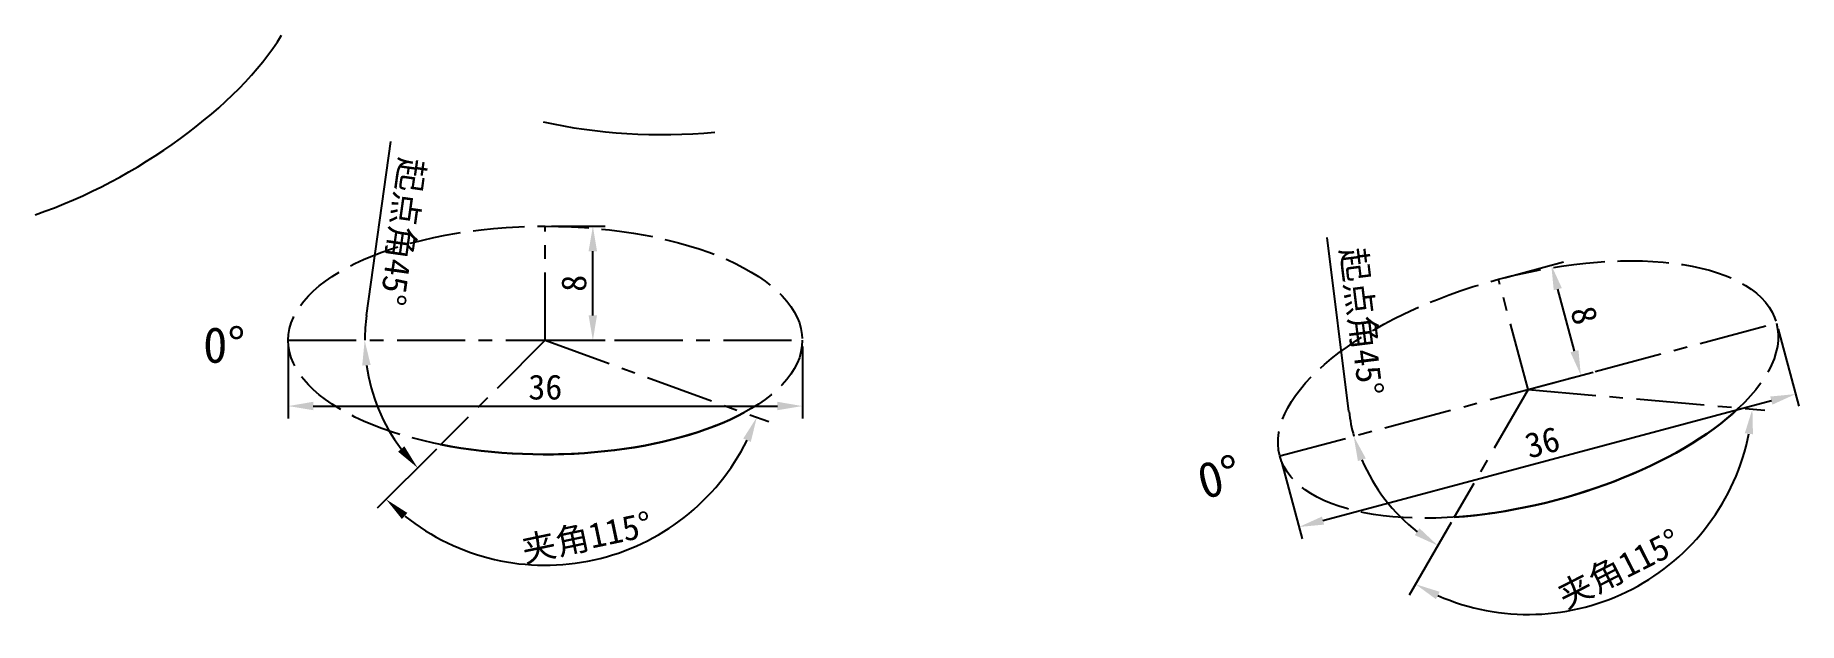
# Model space of a CAD drawing. Header units: millimetres. Extents: x 307 to 431, y 139 to 181.
import ezdxf

# ---------------------------------------------------------------- set-up
doc = ezdxf.new("R2010")
doc.units = ezdxf.units.MM
doc.linetypes.add('ACAD_ISO02W100', pattern=[15, 12, -3])
doc.linetypes.add('CENTER', pattern=[50.8, 31.75, -6.35, 6.35, -6.35])
doc.dimstyles.new('ISO-25', dxfattribs={"dimscale": 0.7, "dimtxt": 2.5, "dimasz": 2.5, "dimexe": 1.25, "dimexo": 0.625, "dimtad": 1, "dimdsep": 46, "dimtxsty": 'Standard', "dimcen": 2.5, "dimadec": 0, "dimazin": 0, "dimtfac": 1, "dimtmove": 0, "dimatfit": 3, "dimfxl": 1, "dimarcsym": 0})

# ---------------------------------------------------------------- blocks, each defined once
blk = doc.blocks.new('*D3')
at = {"color": 0, "lineweight": -2, "transparency": 16777216}
for p, q in [((357.41, 153.93), (358.72, 153.46)), ((335.46, 151.53), (331.31, 147.38))]:
    blk.add_line(p, q, dxfattribs=at)
blk.add_arc((343.08, 159.15), 15.77, 231.3617, 333.6383, dxfattribs=at)
at = {"color": 0, "transparency": 16777216}
for points in [[(356.94, 152.26), (357.47, 152.03), (357.89, 153.76)], [(333.04, 146.62), (333.42, 147.05), (331.93, 148)]]:
    blk.add_solid(points, dxfattribs=at)
at = {"layer": 'Defpoints', "color": 0, "transparency": 16777216}
for p in [(343.08, 159.15), (343.08, 159.15), (357, 154.08), (335.77, 151.84), (351.35, 145.73)]:
    blk.add_point(p, dxfattribs=at)
at = {"color": 0, "transparency": 16777216, "insert": (346, 145.27), "char_height": 1.75, "attachment_point": 5, "rotation": 11.8923}
blk.add_mtext('{\\fSimSun|b0|i0|c134|p2;夹角}115°', dxfattribs=at)
blk = doc.blocks.new('*D4')
at = {"color": 0, "lineweight": -2, "transparency": 16777216}
for p, q in [((330.55, 160.9), (332.26, 173.1)), ((335.46, 151.53), (333.52, 149.59))]:
    blk.add_line(p, q, dxfattribs=at)
for start, end in [(172.0628, 180), (187.9372, 217.0628)]:
    blk.add_arc((343.08, 159.15), 12.64, start, end, dxfattribs=at)
at = {"color": 0, "transparency": 16777216}
for points in [[(330.26, 157.38), (330.85, 157.42), (330.43, 159.15)], [(333.21, 151.72), (332.77, 151.34), (334.14, 150.21)]]:
    blk.add_solid(points, dxfattribs=at)
at = {"layer": 'Defpoints', "color": 0, "transparency": 16777216}
for p in [(325.08, 159.15), (343.08, 159.15), (361.08, 159.15), (332.13, 152.83), (335.77, 151.84)]:
    blk.add_point(p, dxfattribs=at)
at = {"color": 0, "transparency": 16777216, "insert": (332.98, 166.78), "char_height": 1.75, "attachment_point": 5, "rotation": 262.0628}
blk.add_mtext('{\\fSimSun|b0|i0|c134|p2;起点角}45°', dxfattribs=at)
blk = doc.blocks.new('*D5')
at = {"color": 0, "lineweight": -2, "transparency": 16777216}
for p, q in [((427.09, 154.37), (428.48, 154.25)), ((406.51, 146.37), (403.57, 141.29))]:
    blk.add_line(p, q, dxfattribs=at)
blk.add_arc((411.9, 155.7), 15.77, 246.3617, 348.6383, dxfattribs=at)
at = {"color": 0, "transparency": 16777216}
for points in [[(427.07, 152.64), (427.64, 152.56), (427.6, 154.33)], [(405.44, 141), (405.7, 141.52), (404.01, 142.05)]]:
    blk.add_solid(points, dxfattribs=at)
at = {"layer": 'Defpoints', "color": 0, "transparency": 16777216}
for p in [(411.9, 155.7), (411.9, 155.7), (426.66, 154.41), (406.73, 146.75), (423.37, 144.88)]:
    blk.add_point(p, dxfattribs=at)
at = {"color": 0, "transparency": 16777216, "insert": (418.31, 143.06), "char_height": 1.75, "attachment_point": 5, "rotation": 26.8923}
blk.add_mtext('{\\fSimSun|b0|i0|c134|p2;夹角}115°', dxfattribs=at)
blk = doc.blocks.new('*D6')
at = {"color": 0, "lineweight": -2, "transparency": 16777216}
for p, q in [((399.35, 154.15), (397.83, 166.37)), ((406.51, 146.37), (405.14, 144))]:
    blk.add_line(p, q, dxfattribs=at)
for start, end in [(187.0628, 195), (202.9372, 232.0628)]:
    blk.add_arc((411.9, 155.7), 12.64, start, end, dxfattribs=at)
at = {"color": 0, "transparency": 16777216}
for points in [[(399.98, 150.68), (400.53, 150.87), (399.68, 152.43)], [(404.29, 145.97), (403.96, 145.49), (405.57, 144.76)]]:
    blk.add_solid(points, dxfattribs=at)
at = {"layer": 'Defpoints', "color": 0, "transparency": 16777216}
for p in [(429.28, 160.36), (411.9, 155.7), (394.51, 151.05), (402.96, 146.76), (406.73, 146.75)]:
    blk.add_point(p, dxfattribs=at)
at = {"color": 0, "transparency": 16777216, "insert": (400.17, 160.46), "char_height": 1.75, "attachment_point": 5, "rotation": 277.0628}
blk.add_mtext('{\\fSimSun|b0|i0|c134|p2;起点角}45°', dxfattribs=at)
blk = doc.blocks.new('*D7')
at = {"color": 0, "lineweight": -2, "transparency": 16777216}
for p, q in [((343.51, 167.15), (347.28, 167.15)), ((346.41, 160.9), (346.41, 165.4)), ((343.51, 159.15), (347.28, 159.15))]:
    blk.add_line(p, q, dxfattribs=at)
at = {"color": 0, "transparency": 16777216}
for points in [[(346.11, 165.4), (346.7, 165.4), (346.41, 167.15)], [(346.11, 160.9), (346.7, 160.9), (346.41, 159.15)]]:
    blk.add_solid(points, dxfattribs=at)
at = {"layer": 'Defpoints', "color": 0, "transparency": 16777216}
for p in [(343.08, 167.15), (346.41, 167.15), (343.08, 159.15)]:
    blk.add_point(p, dxfattribs=at)
at = {"color": 0, "transparency": 16777216, "insert": (345.09, 163.15), "char_height": 1.75, "attachment_point": 5, "rotation": 90}
blk.add_mtext('8', dxfattribs=at)
blk = doc.blocks.new('*D8')
at = {"color": 0, "lineweight": -2, "transparency": 16777216}
for p, q in [((325.08, 158.71), (325.08, 153.67)), ((361.08, 158.71), (361.08, 153.67)), ((326.83, 154.54), (359.33, 154.54))]:
    blk.add_line(p, q, dxfattribs=at)
at = {"color": 0, "transparency": 16777216}
for points in [[(326.83, 154.84), (326.83, 154.25), (325.08, 154.54)], [(359.33, 154.84), (359.33, 154.25), (361.08, 154.54)]]:
    blk.add_solid(points, dxfattribs=at)
at = {"layer": 'Defpoints', "color": 0, "transparency": 16777216}
for p in [(325.08, 159.15), (361.08, 159.15), (361.08, 154.54)]:
    blk.add_point(p, dxfattribs=at)
at = {"color": 0, "transparency": 16777216, "insert": (343.08, 155.86), "char_height": 1.75, "attachment_point": 5}
blk.add_mtext('36', dxfattribs=at)
blk = doc.blocks.new('*D9')
at = {"color": 0, "lineweight": -2, "transparency": 16777216}
for p, q in [((410.25, 163.54), (414.37, 164.65)), ((415.14, 158.39), (413.98, 162.73)), ((412.32, 155.82), (416.44, 156.92))]:
    blk.add_line(p, q, dxfattribs=at)
at = {"color": 0, "transparency": 16777216}
for points in [[(414.26, 162.81), (413.69, 162.66), (413.52, 164.42)], [(415.42, 158.46), (414.86, 158.31), (415.59, 156.7)]]:
    blk.add_solid(points, dxfattribs=at)
at = {"layer": 'Defpoints', "color": 0, "transparency": 16777216}
for p in [(413.52, 164.42), (409.82, 163.43), (411.9, 155.7)]:
    blk.add_point(p, dxfattribs=at)
at = {"color": 0, "transparency": 16777216, "insert": (415.83, 160.9), "char_height": 1.75, "attachment_point": 5, "rotation": 285}
blk.add_mtext('8', dxfattribs=at)
blk = doc.blocks.new('*D10')
at = {"color": 0, "lineweight": -2, "transparency": 16777216}
for p, q in [((429.4, 159.94), (430.84, 154.53)), ((397.53, 146.51), (428.93, 154.92)), ((394.62, 150.62), (396.07, 145.22))]:
    blk.add_line(p, q, dxfattribs=at)
at = {"color": 0, "transparency": 16777216}
for points in [[(428.85, 155.21), (429, 154.64), (430.62, 155.38)], [(397.46, 146.79), (397.61, 146.23), (395.84, 146.06)]]:
    blk.add_solid(points, dxfattribs=at)
at = {"layer": 'Defpoints', "color": 0, "transparency": 16777216}
for p in [(429.28, 160.36), (430.62, 155.38), (394.51, 151.05)]:
    blk.add_point(p, dxfattribs=at)
at = {"color": 0, "transparency": 16777216, "insert": (412.89, 151.99), "char_height": 1.75, "attachment_point": 5, "rotation": 15}
blk.add_mtext('36', dxfattribs=at)

msp = doc.modelspace()

# ---------------------------------------------------------------- linework, layer by layer
at = {"color": 1, "linetype": 'CENTER', "ltscale": 0.15}
for p, q in [((343.076, 159.15), (343.076, 167.15)), ((411.895, 155.704), (409.825, 163.431)), ((394.509, 151.045), (429.282, 160.363)), ((325.076, 159.15), (361.076, 159.15)), ((343.076, 159.15), (335.765, 151.839)), ((343.076, 159.15), (357.002, 154.081)), ((411.895, 155.704), (406.726, 146.75)), ((411.895, 155.704), (426.659, 154.412))]:
    msp.add_line(p, q, dxfattribs=at)
for centre, major_axis, start_param, end_param in [((310.028, 177.949), (-15.575, -9.023), 1.152572, 2.4554133), ((351.26, 181.571), (-18, 0), 1.0903644, 1.7767074)]:
    msp.add_ellipse(centre, major_axis=major_axis, ratio=0.4444444, start_param=start_param, end_param=end_param)
at = {"color": 1, "linetype": 'ACAD_ISO02W100', "ltscale": 0.3}
for centre, major_axis in [((343.076, 159.15), (18, 0)), ((411.895, 155.704), (17.387, 4.659))]:
    msp.add_ellipse(centre, major_axis=major_axis, ratio=0.4444444, dxfattribs=at)
at = {"lineweight": 30}
for centre, major_axis in [((411.895, 155.704), (-17.387, -4.659)), ((343.076, 159.15), (-18, 0))]:
    msp.add_ellipse(centre, major_axis=major_axis, ratio=0.4444444, start_param=1.152572, end_param=2.4554133, dxfattribs=at)
at = {"color": 242, "true_color": 0xcd2027}
msp.add_ellipse((343.076, 159.15), major_axis=(-18, 0), ratio=0.4444444, start_param=1.152572, end_param=2.4554133, dxfattribs=at)

# ---------------------------------------------------------------- texts
at = {"color": 6, "insert": (319.119, 160.076), "char_height": 2.5, "attachment_point": 1}
msp.add_mtext_dynamic_manual_height_columns('0%%D', width=8.73735, gutter_width=12.5, heights=[0], dxfattribs=at)
at = {"color": 6, "insert": (388.515, 150.398), "char_height": 2.5, "attachment_point": 1, "rotation": 15}
msp.add_mtext_dynamic_manual_height_columns('0%%D', width=8.73735, gutter_width=12.5, heights=[0], dxfattribs=at)

# ---------------------------------------------------------------- dimensions: what is measured, and where the dimension line sits
at = {"color": 4}
for base, line1, line2, picture, middle in [((332.127, 152.828), ((343.076, 159.15), (335.765, 151.839)), ((325.076, 159.15), (361.076, 159.15)), '*D4', (332.979, 166.776)), ((402.955, 146.764), ((411.895, 155.704), (406.726, 146.75)), ((394.509, 151.045), (429.282, 160.363)), '*D6', (400.169, 160.457))]:
    dim = msp.add_angular_dim_2l(base=base, line1=line1, line2=line2, text='{\\fSimSun|b0|i0|c134|p2;起点角}<>', dimstyle='ISO-25', dxfattribs=at)
    dim.commit()
    dim.dimension.update_dxf_attribs({"geometry": picture, "text_midpoint": middle})
dim = msp.add_linear_dim(base=(346.405, 167.15), p1=(343.076, 159.15), p2=(343.076, 167.15), angle=90, dimstyle='ISO-25', dxfattribs=at)
dim.commit()
dim.dimension.update_dxf_attribs({"geometry": '*D7', "text_midpoint": (345.093, 163.15)})
for p1, p2, distance, picture, middle in [((411.895, 155.704), (409.825, 163.431), -3.829, '*D9', (415.827, 160.898)), ((394.509, 151.045), (429.282, 160.363), -5.161, '*D10', (412.891, 151.987))]:
    dim = msp.add_aligned_dim(p1=p1, p2=p2, distance=distance, dimstyle='ISO-25', dxfattribs=at)
    dim.commit()
    dim.dimension.update_dxf_attribs({"geometry": picture, "text_midpoint": middle})
dim = msp.add_linear_dim(base=(361.076, 154.544), p1=(325.076, 159.15), p2=(361.076, 159.15), dimstyle='ISO-25', dxfattribs=at)
dim.commit()
dim.dimension.update_dxf_attribs({"geometry": '*D8', "text_midpoint": (343.076, 155.856)})
for base, line1, line2, picture, middle in [((351.354, 145.728), ((343.076, 159.15), (357.002, 154.081)), ((343.076, 159.15), (335.765, 151.839)), '*D3', (346.325, 143.719)), ((423.365, 144.882), ((411.895, 155.704), (426.659, 154.412)), ((411.895, 155.704), (406.726, 146.75)), '*D5', (419.028, 141.64))]:
    dim = msp.add_angular_dim_2l(base=base, line1=line1, line2=line2, text='{\\fSimSun|b0|i0|c134|p2;夹角}<>', dimstyle='ISO-25', dxfattribs=at)
    dim.commit()
    dim.dimension.update_dxf_attribs({"geometry": picture, "text_midpoint": middle, "dimtype": 162})

doc.saveas('drawing.dxf')
